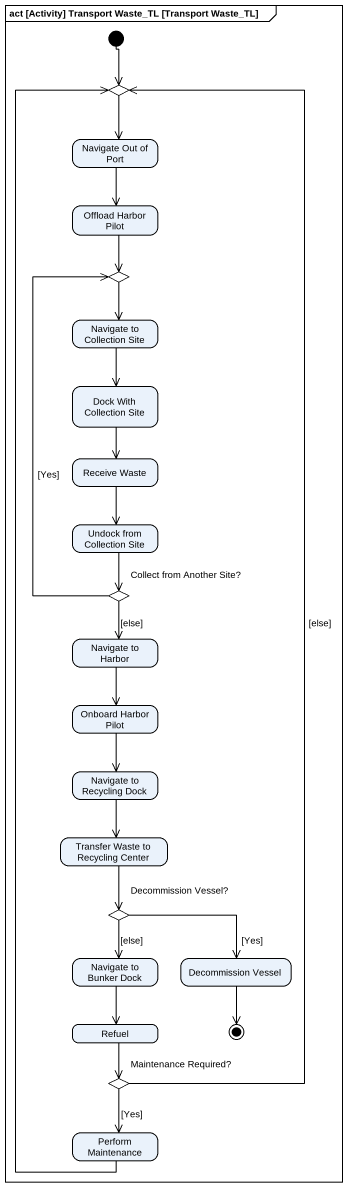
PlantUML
@startuml
mainframe act [Activity] Transport Waste_TL [Transport Waste_TL]
hide empty description
state choice1 <<choice>>
state "Navigate Out of Port" as Navigate_Out_of_Port
state "Offload Harbor Pilot" as Offload_Harbor_Pilot
state choice2 <<choice>>
state "Navigate to Collection Site" as Navigate_to_Collection_Site
state "Dock With Collection Site" as Dock_With_Collection_Site
state "Receive Waste" as Receive_Waste
state "Undock from Collection Site" as Undock_from_Collection_Site
state "Collect from Another Site?" as Collect_from_Another_Site <<choice>>
state "Navigate to Harbor" as Navigate_to_Harbor
state "Onboard Harbor Pilot" as Onboard_Harbor_Pilot
state "Navigate to Recycling Dock" as Navigate_to_Recycling_Dock
state "Transfer Waste to Recycling Center" as Transfer_Waste_to_Recycling
state "Decommission Vessel?" as Decommission_Vessel <<choice>>
state "Navigate to Bunker Dock" as Navigate_to_Bunker_Dock
state "Decommission Vessel" as Decommission_Vessel_2
state Refuel
state "Maintenance Required?" as Maintenance_Required <<choice>>
state "Perform Maintenance" as Perform_Maintenance
[*] --> choice1
choice1 --> Navigate_Out_of_Port
Navigate_Out_of_Port --> Offload_Harbor_Pilot
Offload_Harbor_Pilot --> choice2
choice2 --> Navigate_to_Collection_Site
Navigate_to_Collection_Site --> Dock_With_Collection_Site
Dock_With_Collection_Site --> Receive_Waste
Receive_Waste --> Undock_from_Collection_Site
Undock_from_Collection_Site --> Collect_from_Another_Site
Collect_from_Another_Site -up-> choice2 : [Yes]
Collect_from_Another_Site --> Navigate_to_Harbor : [else]
Navigate_to_Harbor --> Onboard_Harbor_Pilot
Onboard_Harbor_Pilot --> Navigate_to_Recycling_Dock
Navigate_to_Recycling_Dock --> Transfer_Waste_to_Recycling
Transfer_Waste_to_Recycling --> Decommission_Vessel
Decommission_Vessel --> Navigate_to_Bunker_Dock : [else]
Decommission_Vessel -right-> Decommission_Vessel_2 : [Yes]
Navigate_to_Bunker_Dock --> Refuel
Refuel --> Maintenance_Required
Maintenance_Required -up-> choice1 : [else]
Maintenance_Required --> Perform_Maintenance : [Yes]
Perform_Maintenance -up-> choice1
Decommission_Vessel_2 --> [*]
@enduml
